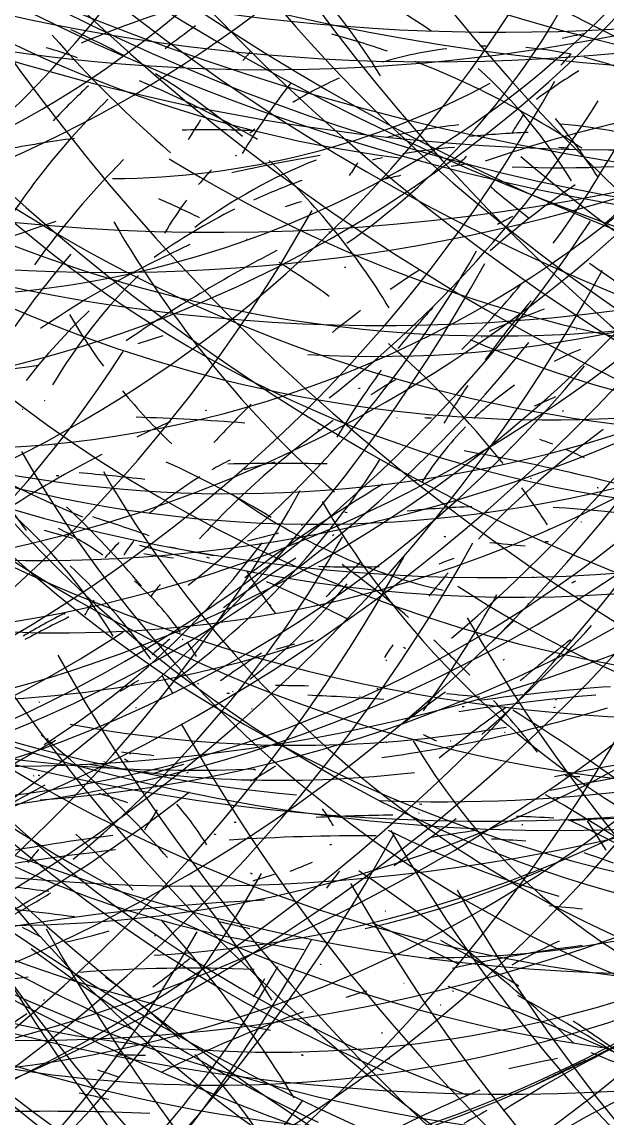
# Model space of a CAD drawing. Extents: x -1.31 to 1.29, y 0 to 2.6.
# Drawn here: x -0.2148 to 0.0245, y 1.565 to 2.0132 of the extents above; entities that cross this region are included whole.
import ezdxf

# ---------------------------------------------------------------- set-up
doc = ezdxf.new("R2010")
doc.units = 0

msp = doc.modelspace()

# ---------------------------------------------------------------- linework, layer by layer
at = {"layer": 'drawinglayer'}
for centre, radius, start, end in [((0.355761567564, 2.95352821011), 0.967067596164, 208.578924362, 333.68070659), ((0.100546888598, 2.91805831646), 0.925441770563, 216.485741935, 333.128432572), ((0.179291518188, 2.92835484551), 0.984033051492, 208.177853905, 333.450033782), ((0.395701840367, 2.89090625945), 0.902503595541, 208.86540326, 295.685583364), ((-0.0192372873593, 2.82883394557), 0.819874866026, 235.221461836, 332.581830835), ((0.43285728681, 2.84535969147), 0.922180592325, 208.86540326, 333.65899149), ((0.0294605314988, 2.82344750511), 0.86259996519, 223.819601712, 332.803966572), ((-0.0469756236087, 2.79002958878), 0.793162518436, 230.0075459, 332.447357641), ((0.352610316682, 2.84239165285), 0.968899718769, 208.521628582, 333.681623323), ((0.176506691828, 2.79629544809), 0.870441449942, 208.578924362, 333.074689131), ((-0.114727517565, 2.72689464379), 0.733252109231, 236.138194308, 332.135152938), ((0.177972389912, 2.76240117989), 0.834348634611, 210.698868204, 332.959811093), ((-0.136236636956, 2.74928318203), 0.822110055605, 208.177853905, 332.389317016), ((0.358216611856, 2.76060569973), 0.895614814543, 208.80810748, 333.45318505), ((0.574077297253, 2.71040554034), 0.747762520268, 209.667544173, 306.251211585), ((0.378846312395, 2.72942297299), 0.803019338054, 209.151882157, 259.829769953), ((0.591482462006, 2.6655185365), 0.712732336048, 209.839431511, 287.805293737), ((0.346234530015, 2.68131143336), 0.841750409937, 208.979994819, 333.259811794), ((-0.178851808763, 2.6334563909), 0.722699083023, 224.679038405, 331.989564362), ((0.511198849427, 2.66255049788), 0.759451462492, 209.552952614, 302.002672239), ((-0.0669091175581, 2.62755695611), 0.738491979883, 208.578924362, 332.234675707), ((0.420288925735, 2.66779036853), 0.891474217455, 208.922699039, 333.539816269), ((-0.448870038383, 2.46596374229), 0.457114590108, 230.695095254, 330.640306051), ((0.574590291582, 2.62678746462), 0.787226441193, 209.552952614, 322.500122768), ((0.483423870725, 2.61132434983), 0.859045647335, 209.151882157, 333.536550409), ((0.571329113344, 2.59989190477), 0.750180922107, 209.667544173, 319.381685376), ((0.243855518811, 2.87749512197), 0.899792054084, 228.460559853, 295.166540898), ((0.343229848941, 2.56632741863), 0.839698432619, 208.979994819, 333.248295342), ((-0.424466165276, 2.4201973196), 0.506068906131, 208.693515921, 330.84422173), ((0.144407903777, 2.44159651164), 0.56916720867, 238.315433929, 332.048464424), ((-0.0202632760184, 2.43335195991), 0.548574150582, 236.825743662, 331.699705014), ((0.104724128139, 2.4478257285), 0.603977538177, 228.80433453, 332.09263947), ((-0.0223152533368, 2.48978133617), 0.703828220184, 208.750811701, 332.198292887), ((-0.576055989667, 2.36798182534), 0.424905874701, 210.641572424, 330.300427487), ((-0.508157525902, 2.3559264586), 0.442127827194, 208.750811701, 330.482398882), ((0.000952703754935, 2.40117988696), 0.550662770353, 228.689742971, 331.743249806), ((0.560519589971, 2.50315583119), 0.814158643496, 209.438361055, 333.515809337), ((0.573710872732, 2.51740974506), 0.790780759048, 209.552952614, 261.624331063), ((-0.0697305863708, 2.35343477185), 0.477011441606, 266.619549009, 331.383604198), ((0.596355908137, 2.47702976283), 0.700713611755, 209.896727291, 318.30441013), ((-0.342277145187, 2.37171935546), 0.514093603144, 208.80810748, 331.019203041), ((-0.0251733646016, 2.49802588789), 0.811630314301, 208.407037023, 332.544875057), ((-0.404459386422, 2.31719538672), 0.393136868719, 213.047995164, 330.513911561), ((0.480272619844, 2.50018779257), 0.86087776994, 209.151882157, 333.537409846), ((-0.20827569781, 2.39689272006), 0.603977538177, 219.866192926, 331.550506804), ((-0.255654388392, 2.29667561353), 0.395665197915, 219.293235131, 330.792025275), ((-0.129347855959, 2.34328481262), 0.522997719007, 215.167939006, 331.427034399), ((-0.540952520543, 2.30766834917), 0.46147504191, 208.636220141, 330.485034488), ((0.06295173273, 2.39524380972), 0.667112483167, 209.037290598, 332.224878129), ((-0.222786108846, 2.41543380083), 0.706539761641, 233.846363127, 331.859846718), ((-0.0126782884311, 2.34918424741), 0.571145901084, 254.358252193, 331.785648683), ((-0.14462775849, 2.42514405064), 0.765277612378, 218.491094218, 332.188380717), ((-0.339528961278, 2.33328142319), 0.548574150582, 225.767658216, 331.13637291), ((0.00403066973242, 2.42437455915), 0.741643230765, 208.693515921, 287.82901419), ((0.00414059708876, 2.46764929509), 0.514093603144, 232.872334876, 262.782851725), ((-0.451544937387, 2.29843445123), 0.519150261536, 208.578924362, 330.837632715), ((-0.307173676062, 2.31140587928), 0.550662770353, 212.761516266, 331.201346324), ((0.0500535895862, 2.38659619102), 0.762675998278, 208.693515921, 332.512732125), ((-0.277273435138, 1.8643679635), 0.244478440497, 31.2145302196, 42.9638319496), ((-0.504126856169, 2.36475728956), 0.730650495131, 207.834079228, 331.438780034), ((-0.0167822430677, 2.40242573033), 0.827606423422, 208.349741244, 332.611395457), ((0.040563194489, 1.44103771424), 0.609070839021, 106.558480279, 112.304845894), ((0.420691992708, 2.47424493647), 0.698881489149, 219.980784485, 267.394875497), ((-0.165220816577, 1.84164964319), 0.20497787712, 54.934982938, 62.8086835502), ((-0.199041799877, 2.25647884356), 0.493097478083, 236.424673205, 331.20736238), ((-0.25059773, 2.16498264064), 0.295228236674, 304.835833944, 330.478961135), ((0.155583851671, 2.31979700082), 0.474886179383, 221.069404296, 229.312089728), ((-0.309592077902, 1.7472220441), 0.286727187783, 61.523997582, 66.3937377702), ((0.0309628720354, 1.76616619184), 0.30123759882, 125.466087519, 128.415043994), ((-0.180244221943, 1.67115231351), 0.349422423349, 70.8059138631, 74.7066678281), ((0.141842932129, 1.41886903072), 0.602951549518, 102.089409477, 103.008834851), ((-0.0224618231452, 1.84773229024), 0.155583851671, 90.9167324722, 91.9009020769), ((-0.362320566492, 2.26637230563), 0.544873262919, 235.794419631, 331.083374314), ((-0.319229042808, 1.62102543902), 0.398376739371, 71.3788716582, 73.3128906957), ((0.0997041121992, 1.81852825591), 0.286727187783, 140.477581751, 141.418550338), ((-0.0224618231452, 1.84773229024), 0.155583851671, 96.8754935416, 106.761765705), ((-0.0224618231452, 1.84773229024), 0.155583851671, 78.0251820818, 84.9686857136), ((0.142539138719, 1.87569048121), 0.181966417193, 136.867947642, 138.844938514), ((-0.522154942609, 2.28040636479), 0.600643075035, 208.235149685, 330.976059319), ((-0.180244221943, 1.67115231351), 0.349422423349, 56.1954900873, 68.8490911054), ((-0.0224618231452, 1.84773229024), 0.155583851671, 70.118364509, 76.0563845061), ((0.196000476352, 2.38699925799), 0.877586728104, 208.578924362, 333.130094149), ((-0.0945741689034, 2.31987028572), 0.512041625826, 255.160393106, 320.194998966), ((-0.249498456437, 2.26300120004), 0.569460348287, 274.239887684, 331.365212253), ((-0.309592077902, 1.7472220441), 0.286727187783, 49.8356585613, 58.5879326566), ((-0.0224618231452, 1.84773229024), 0.155583851671, 113.720452718, 121.638385672), ((-0.165220816577, 1.84164964319), 0.20497787712, 31.3291217786, 48.0507804379), ((0.17584712769, 1.73208871138), 0.307759955296, 121.971044968, 125.864350482), ((0.085376913423, 1.69691195735), 0.398376739371, 133.258313532, 136.1802264), ((-0.179731227614, 2.28245834211), 0.333336386871, 270.343774677, 297.991910377), ((-0.319229042808, 1.62102543902), 0.398376739371, 59.7478284171, 67.4888892998), ((0.0958932971794, 1.82882478495), 0.25631395253, 141.508905782, 149.383408535), ((0.116486355267, 1.68364738968), 0.356091349633, 121.684451479, 121.684566071), ((-0.292993047095, 2.25952016709), 0.571145901084, 255.446872004, 331.29330605), ((0.0309628720354, 1.76616619184), 0.30123759882, 134.346933343, 149.1286715), ((-0.38240063025, 2.23570257322), 0.477011441606, 307.929806038, 327.71449707), ((-0.214504914669, 2.31488691223), 0.718118776509, 208.349741244, 331.91221506), ((0.164121543014, 2.41001071792), 0.964905691489, 208.235149685, 333.362543127), ((0.0997041121992, 1.81852825591), 0.286727187783, 147.353075293, 149.297694049), ((0.172989016425, 1.37621721646), 0.612991581397, 103.120733508, 108.875750786), ((0.142539138719, 1.87569048121), 0.181966417193, 146.722821718, 149.694238139), ((0.00414059708876, 2.46764929509), 0.514093603144, 267.937351938, 286.539629968), ((-0.273169480502, 1.75469710433), 0.352756886491, 33.5636571796, 38.3837219269), ((-0.243745591455, 2.27410386303), 0.435495543362, 237.398701457, 315.501844371), ((-0.138288614274, 1.53792035763), 0.43113509156, 87.5935772605, 91.4641363497), ((-0.0224618231452, 1.84773229024), 0.155583851671, 128.617355392, 129.581987136), ((-0.0135577072818, 1.75275505437), 0.219451645704, 95.9014652898, 103.765311028), ((0.0312560116523, 1.23096653628), 0.73808891291, 93.0366763142, 94.8861267811), ((-0.0135577072818, 1.75275505437), 0.219451645704, 72.1810125714, 85.0199654363), ((-0.415268909795, 2.3091706897), 0.738345410075, 207.948670787, 331.623845402), ((0.0951238056851, 2.36922766872), 0.88810311186, 224.965517303, 332.997225237), ((-0.138288614274, 1.53792035763), 0.43113509156, 97.3338597777, 101.212039206), ((-0.0224618231452, 1.84773229024), 0.155583851671, 131.569119361, 131.596735926), ((0.0312560116523, 1.23096653628), 0.73808891291, 96.7978004646, 96.8181977621), ((-0.317616774915, 2.15992598225), 0.398413381824, 323.456962286, 330.689064759), ((0.0312560116523, 1.23096653628), 0.73808891291, 99.6829867377, 102.534483093), ((0.141842932129, 1.41886903072), 0.602951549518, 116.490187996, 116.527945915), ((-0.0169288128762, 1.71479347398), 0.2479961159, 94.8701412586, 99.7886974509), ((-0.0169288128762, 1.71479347398), 0.2479961159, 84.0412389306, 85.0167568726), ((0.295045024413, 2.38934437493), 0.907670181289, 208.636220141, 327.316577881), ((0.102342368751, 2.30609272373), 0.493097478083, 224.965517303, 296.109113766), ((0.0879785275231, 1.69852422524), 0.367413867336, 135.320961595, 144.116436708), ((-0.0135577072818, 1.75275505437), 0.219451645704, 111.657804656, 126.492312225), ((-0.309592077902, 1.7472220441), 0.286727187783, 31.3291217786, 46.8920305931), ((0.242206608466, 1.74297151965), 0.383976255691, 146.379047041, 147.3095305), ((-0.0169288128762, 1.71479347398), 0.2479961159, 101.7456348, 102.744300237), ((0.0240008061339, 1.54818024422), 0.41083517309, 97.9068175728, 98.8580421043), ((0.17584712769, 1.73208871138), 0.307759955296, 132.742651517, 133.693245795), ((-0.138288614274, 1.53792035763), 0.43113509156, 75.8956698446, 75.9052382398), ((0.429412896311, 2.47453807609), 0.678544928227, 229.549179664, 271.60966763), ((0.271007575827, 1.66360396838), 0.364042761742, 126.039045314, 132.825157439), ((-0.0224618231452, 1.84773229024), 0.155583851671, 137.555496996, 140.517631501), ((0.0240008061339, 1.54818024422), 0.41083517309, 101.80293058, 102.758337703), ((-0.0169288128762, 1.71479347398), 0.2479961159, 109.652452373, 114.574389016), ((0.172989016425, 1.37621721646), 0.612991581397, 111.760994355, 111.772396215), ((0.344329122505, 2.37846156665), 0.567664868133, 229.606475443, 231.707339791), ((0.191127030221, 1.67921365298), 0.322123796524, 123.919101472, 131.742038023), ((0.133378525691, 2.29165559759), 0.753918452223, 261.004562616, 332.624688078), ((0.0296803862114, 2.33621281936), 0.569460348287, 223.590418594, 247.309610806), ((0.131399833277, 2.31910079423), 0.578107966985, 220.725629619, 306.616815954), ((-0.304132352537, 1.60611196101), 0.36488553814, 63.643941424, 66.5205333302), ((-0.636039683776, 2.23753469582), 0.618341379405, 232.815039096, 330.825199531), ((-0.455172540146, 2.24116229858), 0.565063254033, 212.417741589, 326.802921218), ((0.103111860246, 2.24691516356), 0.628161556571, 209.209177937, 313.829094088), ((0.158258750676, 2.21434002363), 0.563927338017, 209.495656834, 297.437229935), ((0.0712695693596, 2.26992662349), 0.715480519956, 240.951039787, 332.395447664), ((-0.0169288128762, 1.71479347398), 0.2479961159, 116.585241694, 125.434231065), ((-0.0224618231452, 1.84773229024), 0.155583851671, 143.514258065, 149.477889276), ((0.0240008061339, 1.54818024422), 0.41083517309, 107.64710009, 108.610986989), ((0.095746727371, 2.27674211958), 0.576935408518, 216.485741935, 287.965951103), ((0.0312560116523, 1.23096653628), 0.73808891291, 108.334649444, 116.901113327), ((-0.432967214166, 2.22778780356), 0.610536537105, 310.164341439, 331.170750377), ((0.181819847384, 1.54770389234), 0.432820644358, 116.929016371, 117.851249238), ((0.133378525691, 2.29165559759), 0.753918452223, 208.86540326, 246.353000471), ((0.206846642177, 2.15325705596), 0.443520240374, 210.01131885, 228.501067969), ((-0.0452167859073, 1.25068017552), 0.677995291445, 93.6817122, 93.7242256684), ((-0.616765753964, 2.24149208065), 0.675686816962, 207.834079228, 331.051002198), ((0.106079898867, 2.3412328353), 0.926614329031, 208.235149685, 333.141381418), ((0.257559795902, 2.36658941216), 0.995978490881, 208.292445464, 333.616535317), ((-0.0452167859073, 1.25068017552), 0.677995291445, 96.5605959374, 96.589014644), ((-0.27972847943, 2.18920330148), 0.496028874252, 263.754760033, 326.944785568), ((0.0815294559512, 1.67987321712), 0.36488553814, 139.217074602, 145.093157861), ((0.0240008061339, 1.54818024422), 0.41083517309, 114.465297852, 124.241332936), ((0.172989016425, 1.37621721646), 0.612991581397, 117.559269946, 124.273934234), ((-0.425199014318, 2.14226432033), 0.45454961846, 307.757918699, 330.67519918), ((-0.0135577072818, 1.75275505437), 0.219451645704, 131.424848588, 131.442037322), ((-0.304132352537, 1.60611196101), 0.36488553814, 53.9036589068, 57.7749055453), ((0.344329122505, 2.37846156665), 0.567664868133, 234.820391379, 249.441758649), ((-0.507754458928, 2.25153211253), 0.730357355514, 207.834079228, 331.431159695), ((-0.469609666279, 2.2137537444), 0.637029029983, 208.177853905, 331.191606041), ((-0.579390452809, 2.2432142759), 0.687265831829, 252.238308351, 331.157916123), ((0.383060194388, 2.30631257844), 0.885757994925, 208.86540326, 333.461378346), ((-0.0135577072818, 1.75275505437), 0.219451645704, 134.404229123, 149.297694049), ((-0.0452167859073, 1.25068017552), 0.677995291445, 103.282708677, 103.349916627), ((-0.103111860246, 0.996821267279), 0.916171230179, 88.7041986505, 88.7394928507), ((0.181819847384, 1.54770389234), 0.432820644358, 122.715890102, 124.653461478), ((-0.0268955598509, 2.21155519727), 0.653664703242, 230.408616356, 332.027723352), ((-0.317616774915, 2.15992598225), 0.398413381824, 315.206370036, 320.374506644), ((0.170973681559, 2.16527578026), 0.527944450043, 209.667544173, 280.963089044), ((0.191127030221, 1.67921365298), 0.322123796524, 137.612792775, 141.521625445), ((0.271007575827, 1.66360396838), 0.364042761742, 139.675440838, 144.500948684), ((0.121176589137, 1.55917297986), 0.358143326951, 109.99622705, 113.877328563), ((-0.547401592115, 2.23431016004), 0.731786411147, 207.776783449, 331.364180929), ((-0.0169288128762, 1.71479347398), 0.2479961159, 133.372905091, 142.258678353), ((0.0120553667451, 2.01471194452), 0.240227916052, 210.297797747, 216.330871443), ((0.181819847384, 1.54770389234), 0.432820644358, 126.612003109, 128.542355216), ((-0.0572355102003, 2.23130547896), 0.739884393064, 233.216109553, 332.25581785), ((0.104137848905, 2.18117860447), 0.592911517639, 209.323769496, 262.076967722), ((0.0283246154833, 1.43008162106), 0.457554299534, 92.0430529059, 92.0626480625), ((0.00784148475216, 2.30554308694), 0.928812876158, 208.063262346, 332.984849348), ((-0.25059773, 2.16498264064), 0.295228236674, 250.805913863, 278.261879518), ((-0.25059773, 2.16498264064), 0.295228236674, 286.386592941, 288.482701738), ((0.155583851671, 2.31979700082), 0.474886179383, 246.795209297, 294.208670056), ((0.0283246154833, 1.43008162106), 0.457554299534, 96.9035111778, 96.9327893211), ((-0.417027747497, 2.20745124264), 0.522997719007, 225.595770877, 321.539043362), ((-0.585070032887, 2.14222767788), 0.488993523447, 258.598139877, 327.344652813), ((0.0475619028425, 2.22613889321), 0.752452754138, 254.415547972, 332.475317981), ((-0.304132352537, 1.60611196101), 0.36488553814, 38.3765026587, 49.0344343806), ((0.0654067770215, 1.75154585345), 0.137848904849, 112.058875113, 116.984765165), ((0.0802469701272, 2.32353453093), 0.995062429578, 208.005966567, 333.323295518), ((-0.380128798219, 2.19777763528), 0.512041625826, 234.820391379, 320.552467335), ((0.191127030221, 1.67921365298), 0.322123796524, 143.514258065, 149.354817941), ((0.121176589137, 1.55917297986), 0.358143326951, 120.767833599, 122.672058831), ((0.271007575827, 1.66360396838), 0.364042761742, 146.4936386, 149.371089943), ((0.0654067770215, 1.75154585345), 0.137848904849, 124.893129723, 133.826744961), ((0.303802570468, 2.30836455576), 0.935811584511, 208.578924362, 302.735256075), ((0.0120553667451, 2.01471194452), 0.240227916052, 219.35053091, 226.436987512), ((-0.000512994329581, 1.1055394227), 0.761540082262, 95.7254526552, 95.7868737308), ((0.232093291683, 1.32030083453), 0.586022736642, 112.975607585, 113.909070425), ((0.172989016425, 1.37621721646), 0.612991581397, 128.129711012, 128.158989156), ((0.181819847384, 1.54770389234), 0.432820644358, 134.404229123, 137.300702664), ((-0.325824684188, 1.45924901294), 0.41083517309, 74.2737409181, 74.3009564134), ((-0.19354543206, 0.942956862673), 0.90891602466, 85.5882249775, 88.3967494977), ((-0.000512994329581, 1.1055394227), 0.761540082262, 100.500024554, 100.54242343), ((-0.0563560913496, 1.6874582047), 0.163901688301, 91.7761691649, 91.7795496159), ((-0.0563560913496, 1.6874582047), 0.163901688301, 86.8487321268, 87.8202393642), ((0.251220651686, 1.30348194901), 0.602511840092, 113.946312681, 114.006931616), ((0.177019686157, 2.15157150316), 0.617352033198, 209.381065275, 246.707317571), ((0.119564321244, 2.05637441258), 0.416771250332, 209.896727291, 217.064773083), ((0.0283246154833, 1.43008162106), 0.457554299534, 113.4912696, 115.387588015), ((0.121176589137, 1.55917297986), 0.358143326951, 125.637974857, 137.349060302), ((-0.19354543206, 0.942956862673), 0.90891602466, 83.66927473, 83.6974642536), ((0.0654067770215, 1.75154585345), 0.137848904849, 135.83662361, 147.70716321), ((0.236123961415, 1.5521009866), 0.363529767412, 125.924453755, 136.633321425), ((-0.0689977373286, 2.18275422991), 0.724751060341, 236.310081646, 332.186203478), ((-0.0563560913496, 1.6874582047), 0.163901688301, 69.0297446982, 71.000318443), ((0.338796112236, 2.26648223299), 0.959152826507, 208.578924362, 333.627707994), ((0.22077077398, 2.08752049687), 0.50240466092, 209.839431511, 312.807395748), ((-0.000512994329581, 1.1055394227), 0.761540082262, 105.277862311, 105.29797313), ((-0.19354543206, 0.942956862673), 0.90891602466, 74.3009564134, 79.888841902), ((0.184311534128, 1.34400850105), 0.533697315024, 111.899306367, 111.944283554), ((-0.0563560913496, 1.6874582047), 0.163901688301, 64.1023076601, 67.0432427267), ((0.167162866539, 2.11939943021), 0.580416441468, 209.495656834, 249.845407415), ((0.0283246154833, 1.43008162106), 0.457554299534, 117.387382607, 123.185944677), ((-0.325824684188, 1.45924901294), 0.41083517309, 58.7738001654, 65.5457602334), ((-0.35949909768, 2.02101444629), 0.345868105494, 306.669298888, 327.349121884), ((-0.0563560913496, 1.6874582047), 0.163901688301, 116.585241694, 119.533968987), ((0.0832516512005, 1.03082546284), 0.82566437346, 103.636395524, 104.544877404), ((-0.100693458406, 2.20477634363), 0.811666956753, 214.365798093, 332.416131441), ((-0.242609675439, 2.10642800216), 0.578840816027, 227.944897837, 331.407954905), ((-0.135833569983, 2.09624140047), 0.517757848355, 236.539264764, 329.350749941), ((-0.259685058124, 0.994915859769), 0.836657109094, 83.4682811355, 85.3161273206), ((0.217729450455, 2.05937909365), 0.46077883532, 209.95402307, 258.43410206), ((-0.108351730898, 0.998763317241), 0.833908925185, 88.7394928507, 91.5311724117), ((0.286763830236, 2.22698166961), 0.82566437346, 208.922699039, 322.988053626), ((-0.108351730898, 0.998763317241), 0.833908925185, 96.2855761957, 96.359831526), ((-0.0563560913496, 1.6874582047), 0.163901688301, 121.512678732, 130.464284844), ((0.232093291683, 1.32030083453), 0.586022736642, 120.710537819, 127.384693991), ((-0.0429815963284, 2.33155922794), 0.637212242243, 267.708168819, 307.262424798), ((-0.108351730898, 0.998763317241), 0.833908925185, 82.9798346152, 83.0099148994), ((-0.638348158259, 2.1217811896), 0.615519910592, 218.834868895, 330.811563136), ((-0.304132352537, 1.60611196101), 0.36488553814, 33.5063614001, 36.4063299844), ((-0.108351730898, 0.998763317241), 0.833908925185, 81.0799065665, 81.1191541755), ((-0.226780136127, 2.07638119143), 0.54403048652, 232.127489742, 331.322985263), ((0.0120553667451, 2.01471194452), 0.240227916052, 234.533912481, 256.845863052), ((0.22128376831, 2.00016489103), 0.362906845726, 210.297797747, 260.570260608), ((-0.619587222777, 2.12625156875), 0.673414984931, 207.834079228, 331.038167944), ((0.254225332759, 2.25515971529), 0.997517473869, 208.292445464, 333.616076951), ((0.436521532021, 2.20386028233), 0.80364225974, 209.266473716, 328.279949118), ((-0.365618387182, 1.64902027244), 0.219451645704, 30.9853471015, 47.5629068754), ((-0.261627108086, 1.68284125574), 0.137848904849, 68.3101097075, 68.3421953441), ((-0.458103936315, 1.53685772652), 0.381741066112, 40.0380802646, 46.7414572845), ((-0.416441468263, 1.08355395143), 0.762932495443, 70.5767307451, 72.4029191255), ((-0.259685058124, 0.994915859769), 0.836657109094, 77.7275305072, 77.7959989637), ((-0.0179181590832, 1.42520817493), 0.389948975385, 91.8907607239, 95.7946659568), ((-0.0179181590832, 1.42520817493), 0.389948975385, 75.3322804447, 87.0088165347), ((-0.0565393036102, 2.20411677949), 0.859118932239, 235.049574497, 332.647148024), ((-0.261627108086, 1.68284125574), 0.137848904849, 54.5339124814, 63.38198512), ((0.0741276806244, 1.22411439774), 0.608777699404, 106.629527046, 106.673071838), ((0.0969559282907, 1.42007823164), 0.397387393164, 102.042713417, 102.089409477), ((-0.108461658254, 2.12885318285), 0.337770123577, 253.269632382, 255.316008443), ((-0.495002885593, 2.03438894131), 0.47206471057, 309.648679423, 330.604324301), ((-0.0179181590832, 1.42520817493), 0.389948975385, 103.636395524, 105.562450448), ((0.184311534128, 1.34400850105), 0.533697315024, 120.594399274, 120.653242039), ((-0.259685058124, 0.994915859769), 0.836657109094, 74.8833107164, 74.9312099881), ((0.0969559282907, 1.42007823164), 0.397387393164, 103.992717977, 104.037465981), ((-0.164854392056, 2.1400657732), 0.725703764096, 232.929630655, 332.023655351), ((-0.125537040939, 2.16333373029), 0.78231635261, 237.05492678, 332.277074584), ((-0.386834366956, 2.00283979004), 0.337770123577, 302.429411204, 323.137022653), ((-0.0563560913496, 1.6874582047), 0.163901688301, 136.466877185, 139.421563239), ((0.181819847384, 1.54770389234), 0.432820644358, 144.14451164, 145.099059327), ((-0.0793309088244, 2.13621831573), 0.345868105494, 257.452224287, 260.514511814), ((-0.10717917243, 0.858532653005), 0.945375264513, 84.0412389306, 84.917405991), ((-0.0517024999313, 0.804741533303), 0.9971876918, 87.0018837454, 87.0779152448), ((-0.655643395656, 2.1252255801), 0.682502313055, 216.657629273, 331.002128898), ((-0.365288605113, 1.61047241281), 0.2479961159, 48.6049452174, 48.6324471916), ((-0.108461658254, 2.12885318285), 0.337770123577, 260.374309042, 262.454776092), ((-0.416441468263, 1.08355395143), 0.762932495443, 68.607016437, 68.6859700211), ((0.184311534128, 1.34400850105), 0.533697315024, 122.544002763, 126.395711541), ((0.0969559282907, 1.42007823164), 0.397387393164, 109.881635491, 110.818249599), ((0.0889678737301, 2.19176827313), 0.881763967645, 208.349741244, 332.966285516), ((-0.365288605113, 1.61047241281), 0.2479961159, 34.9960516674, 46.6573470802), ((0.0251733646016, 1.87613019063), 0.171926385314, 210.526980865, 217.565824674), ((-0.0793309088244, 2.13621831573), 0.345868105494, 267.65087304, 271.753365445), ((0.344035982888, 1.36276943653), 0.601046142008, 134.404229123, 136.293557452), ((-0.325824684188, 1.45924901294), 0.41083517309, 49.0908134277, 53.9231394718), ((-0.261627108086, 1.68284125574), 0.137848904849, 49.6053295277, 49.6064754433), ((-0.261627108086, 1.68284125574), 0.137848904849, 35.8554883601, 47.639396741), ((-0.416441468263, 1.08355395143), 0.762932495443, 63.9304203215, 66.7097239942), ((0.236123961415, 1.5521009866), 0.363529767412, 139.560849279, 141.506155585), ((-0.0536079074412, 0.871650650862), 0.915694878301, 86.9809134901, 87.0206194653), ((0.0580416441468, 1.68492987551), 0.109890713887, 115.038255647, 116.01417466), ((-0.0563560913496, 1.6874582047), 0.163901688301, 145.400836197, 145.405018789), ((0.121176589137, 1.55917297986), 0.358143326951, 141.279722664, 142.249682916), ((-0.268735743796, 1.93442833194), 0.240227916052, 307.757918699, 321.064519716), ((0.206846642177, 2.15325705596), 0.443520240374, 236.711152103, 294.332772714), ((-0.024660370272, 2.18110531957), 0.771799968854, 240.492673551, 328.311862867), ((0.181819847384, 1.54770389234), 0.432820644358, 148.040624647, 149.004167771), ((0.190101041562, 1.1107426509), 0.729917646089, 114.53279228, 114.579889411), ((-0.4673744767, 2.02892921594), 0.511931698469, 324.488286317, 330.785149781), ((0.0254665042185, 1.29868178779), 0.4777809331, 93.9724309852, 94.0107045659), ((-0.283392724641, 2.09528869672), 0.513690536171, 218.892164674, 312.495706707), ((0.00223518957889, 2.22914357429), 0.638677940328, 225.366587759, 259.593711342), ((-0.0179181590832, 1.42520817493), 0.389948975385, 117.330086828, 120.239394624), ((-0.0563560913496, 1.6874582047), 0.163901688301, 149.390627804, 149.415723355), ((0.0741276806244, 1.22411439774), 0.608777699404, 116.298762797, 118.201670226), ((0.579133955644, 2.12046206132), 0.705330560721, 209.839431511, 324.271479087), ((-0.354222584575, 2.09587497595), 0.497128147816, 311.19566547, 318.493829977), ((0.0580416441468, 1.68492987551), 0.109890713887, 130.909186572, 136.854597725), ((-0.22318917582, 2.16941637734), 0.525635975559, 254.70202687, 309.584966516), ((-0.425199014318, 2.14226432033), 0.45454961846, 282.834254611, 303.632909053), ((-0.357483762813, 2.05241702775), 0.608484559787, 218.491094218, 331.29995236), ((-0.186913148228, 2.09363978637), 0.715846944478, 243.185575188, 331.952952359), ((-0.0429815963284, 2.33155922794), 0.637212242243, 243.815828763, 264.632416784), ((-0.246933484789, 2.20767109735), 0.47206471057, 263.926647372, 288.703748856), ((0.232093291683, 1.32030083453), 0.586022736642, 131.252961249, 132.203899302), ((-0.345428396068, 1.09623223986), 0.692835484551, 73.5165771919, 73.5561112797), ((-0.261627108086, 1.68284125574), 0.137848904849, 30.928051322, 33.887091855), ((0.0254665042185, 1.29868178779), 0.4777809331, 105.641747807, 106.597670592), ((0.236123961415, 1.5521009866), 0.363529767412, 145.405018789, 146.382484788), ((-0.416441468263, 1.08355395143), 0.762932495443, 61.967581507, 62.0396595976), ((-0.325824684188, 1.45924901294), 0.41083517309, 44.2779679486, 47.1456217132), ((0.33557157645, 1.34041754074), 0.531828549967, 127.815214479, 130.669461031), ((0.496908293103, 2.14669805703), 0.799904729625, 209.381065275, 310.21808488), ((-0.190540750987, 2.1366213827), 0.505922336323, 273.380450991, 310.664705481), ((0.0969559282907, 1.42007823164), 0.397387393164, 122.544002763, 125.455946166), ((0.320877953153, 1.18417412493), 0.661506187994, 120.774537205, 120.825129378), ((-0.145433892436, 2.28531645338), 0.578107966985, 247.711941769, 272.571434585), ((0.0397204180904, 1.2460265841), 0.516951714409, 101.761333844, 101.80293058), ((-0.566785449282, 2.06963898024), 0.690197227998, 207.834079228, 331.190689309), ((0.0956368000147, 1.29531068219), 0.519883110578, 120.366763142, 121.323029702), ((-0.365288605113, 1.61047241281), 0.2479961159, 31.0999386606, 33.0316085711), ((-0.217289741029, 2.11339006806), 0.802066634299, 208.063262346, 332.183224097), ((0.297097001731, 2.14567206837), 0.835118126105, 208.86540326, 259.502553757), ((-0.345831463042, 0.954719089801), 0.813572364263, 75.5277163486, 75.5614635627), ((-0.268735743796, 1.93442833194), 0.240227916052, 305.695270637, 305.720251597), ((-0.116999349596, 0.896933942819), 0.844938303271, 88.6821970712, 89.601106783), ((-0.116999349596, 0.896933942819), 0.844938303271, 86.7524752172, 86.7914363473), ((0.335498291546, 1.21429422057), 0.646336212819, 125.695270637, 127.541168765), ((0.0850837738061, 0.921008033858), 0.822513122578, 94.1252961249, 97.8969054029), ((-0.428386907652, 2.0681366397), 0.60108278446, 213.334474062, 323.834541473), ((-0.460155913634, 1.09802772002), 0.685177212059, 68.3710151211, 68.3994911236), ((-0.137848904849, 0.764581405788), 0.974102946969, 89.533555059, 89.5989295434), ((-0.137848904849, 0.764581405788), 0.974102946969, 85.8174080955, 87.6489249835), ((0.236123961415, 1.5521009866), 0.363529767412, 149.310299121, 149.358427576), ((-0.116999349596, 0.896933942819), 0.844938303271, 83.9266473716, 84.8537503799), ((0.0959665820837, 0.884402224197), 0.856957027564, 95.0993243767, 98.866178105), ((-0.325824684188, 1.45924901294), 0.41083517309, 38.4337984382, 42.3035553865), ((0.183212260564, 1.21440414793), 0.551725401464, 108.977851865, 109.022198798), ((0.267196760807, 2.17428982347), 0.925148630946, 208.521628582, 249.750411013), ((0.19145681229, 1.99847933824), 0.53673863855, 209.667544173, 240.654877903), ((-0.35949909768, 2.02101444629), 0.345868105494, 303.575326795, 303.612511756), ((0.0397204180904, 1.2460265841), 0.516951714409, 109.514484136, 109.537860814), ((-0.51072249755, 1.42447532589), 0.496761723295, 38.2647758887, 38.3192068792), ((-0.145433892436, 2.28531645338), 0.578107966985, 277.734930234, 287.111613735), ((0.390828394236, 1.16607275359), 0.698221925011, 125.752566416, 128.535880793), ((-0.137848904849, 0.764581405788), 0.974102946969, 83.8806961564, 83.9266473716), ((-0.416441468263, 1.08355395143), 0.762932495443, 48.7470387506, 58.1740852412), ((0.302153660123, 1.11737493473), 0.684407720565, 115.902505185, 115.954988119), ((-0.180244221943, 1.98081767632), 0.525709260464, 252.811266146, 331.346018167), ((-0.10267215082, 2.21455987835), 0.497128147816, 259.285689231, 279.945172225), ((0.517757848355, 2.10375310316), 0.766816595367, 209.495656834, 291.747472551), ((0.246127350842, 2.27128239422), 0.915291811328, 216.829516612, 245.437757689), ((-0.480345904748, 1.3882725832), 0.43113509156, 41.0694042958, 50.6478835317), ((0.0251733646016, 1.87613019063), 0.171926385314, 243.815828763, 245.829775412), ((0.302153660123, 1.11737493473), 0.684407720565, 117.813090249, 117.845748843), ((0.0254665042185, 1.29868178779), 0.4777809331, 118.304115079, 121.189931606), ((0.0956368000147, 1.29531068219), 0.519883110578, 125.204589581, 125.236904401), ((-0.345831463042, 0.954719089801), 0.813572364263, 69.8410529361, 69.8891813909), ((0.166466659949, 1.84971098266), 0.256936874216, 210.526980865, 268.574481006), ((0.183212260564, 1.21440414793), 0.551725401464, 113.802385683, 113.835044277), ((-0.256167382721, 0.88099447615), 0.837609812849, 83.4682811355, 84.3793413255), ((0.0969559282907, 1.42007823164), 0.397387393164, 132.297291423, 132.34158106), ((0.120626952356, 1.15071956615), 0.566125885144, 95.2712117152, 102.000944794), ((-0.109231149749, 2.16655826608), 0.463453734324, 260.317013262, 276.807827226), ((-0.268735743796, 1.93442833194), 0.240227916052, 291.371325758, 291.416761312), ((-0.233522347315, 1.62021930508), 0.109890713887, 55.5652365126, 56.5183518048), ((0.0850837738061, 0.921008033858), 0.822513122578, 106.5011845, 107.408062098), ((0.344035982888, 1.36276943653), 0.601046142008, 144.943042919, 145.003948333), ((-0.432967214166, 2.22778780356), 0.610536537105, 300.710537819, 301.835597746), ((-0.256167382721, 0.88099447615), 0.837609812849, 80.5846991442, 80.6607879394), ((0.126746241859, 1.10825096415), 0.603867610821, 94.354479243, 101.994584962), ((-0.268296034371, 1.99983510897), 0.618414664309, 235.90901119, 331.491377559), ((0.232093291683, 1.32030083453), 0.586022736642, 138.960160326, 138.987891484), ((-0.41464598811, 0.967397378233), 0.766120388776, 74.3105821044, 74.3582521929), ((0.0959665820837, 0.884402224197), 0.856957027564, 106.458671031, 106.5011845), ((0.0251733646016, 1.87613019063), 0.171926385314, 264.041238931, 266.047679833), ((0.260747689235, 2.0940794958), 0.870368165038, 208.693515921, 333.212943847), ((0.433187068879, 2.092393943), 0.805144600277, 209.209177937, 312.093203856), ((0.0397204180904, 1.2460265841), 0.516951714409, 118.304115079, 120.189948366), ((-0.659270998415, 2.01196376061), 0.682209173438, 207.719487669, 330.994336672), ((-0.52581918782, 2.18649176003), 0.618304736953, 293.090199144, 307.87262485), ((-0.41464598811, 0.967397378233), 0.766120388776, 71.4934632173, 72.4120291544), ((-0.345428396068, 1.09623223986), 0.692835484551, 56.3673774258, 60.1618477199), ((0.0940611745738, 2.15824042945), 0.846037576835, 213.620952959, 283.013017443), ((0.344035982888, 1.36276943653), 0.601046142008, 146.894709056, 147.83097939), ((-0.233522347315, 1.62021930508), 0.109890713887, 30.928051322, 41.7362698736), ((-0.51072249755, 1.42447532589), 0.496761723295, 31.5583048967, 32.5181810908), ((0.120626952356, 1.15071956615), 0.566125885144, 107.791256271, 107.818987429), ((-0.256167382721, 0.88099447615), 0.837609812849, 75.8437598684, 75.9052382398), ((0.493427260152, 2.0629334115), 0.839222080742, 209.209177937, 333.488880321), ((-0.0481848245285, 0.690856792137), 0.998140395555, 94.5437272027, 94.583662361), ((-0.0481848245285, 0.690856792137), 0.998140395555, 90.8594366927, 92.6608732964), ((0.341031301815, 1.16094281029), 0.648204977877, 125.695270637, 128.509123664), ((-0.0481848245285, 0.690856792137), 0.998140395555, 87.0779152448, 87.9550563334), ((0.0479283273637, 1.13008986561), 0.557808048515, 92.119943842, 94.0309299761), ((-0.345831463042, 0.954719089801), 0.813572364263, 46.1687286725, 64.1558219182), ((-0.325824684188, 1.45924901294), 0.41083517309, 31.6156006762, 33.5817626459), ((-0.0481848245285, 0.690856792137), 0.998140395555, 97.4484513367, 103.023903641), ((-0.524646629352, 1.31513424878), 0.493976896934, 43.991489051, 47.796100698), ((-0.41464598811, 0.967397378233), 0.766120388776, 68.6166421279, 68.6859700211), ((0.119564321244, 2.05637441258), 0.416771250332, 243.701237203, 254.000268163), ((0.497641142145, 2.00551468904), 0.647765268452, 209.896727291, 258.276882441), ((0.0479283273637, 1.13008986561), 0.557808048515, 97.9068175728, 99.8277731725), ((0.0479283273637, 1.13008986561), 0.557808048515, 95.9631155486, 96.0160568489), ((0.493940254482, 2.03589128184), 0.802029991847, 209.381065275, 333.370736423), ((-0.0727719098962, 0.751573335288), 0.928886161062, 89.8281126615, 93.5336599057), ((0.120626952356, 1.15071956615), 0.566125885144, 111.652533444, 111.715100435), ((-0.0727719098962, 0.751573335288), 0.928886161062, 86.0465912136, 86.9183464989), ((0.329379002043, 2.08777699404), 0.927347178073, 208.636220141, 333.509334914), ((-0.0727719098962, 0.751573335288), 0.928886161062, 96.4171273055, 105.838386922), ((0.0969559282907, 1.42007823164), 0.397387393164, 140.133807074, 141.108064509), ((-0.256167382721, 0.88099447615), 0.837609812849, 70.232956068, 71.1037946208), ((-0.0469023387045, 2.04094794024), 0.41032217876, 245.190927471, 262.644425122), ((0.126746241859, 1.10825096415), 0.603867610821, 111.657804656, 112.587485974), ((-0.249645026245, 1.99378910437), 0.698881489149, 233.789067348, 331.78759674), ((-0.571585610509, 1.92098055202), 0.521861802992, 309.591383644, 330.626096697), ((-0.399585940291, 0.91203063309), 0.802836125794, 69.656847005, 69.7172940524), ((0.0479283273637, 1.13008986561), 0.557808048515, 106.615776059, 107.559895914), ((0.33557157645, 1.34041754074), 0.531828549967, 142.253750916, 143.193057925), ((-0.460155913634, 1.09802772002), 0.685177212059, 46.5697991291, 56.0056691698), ((-0.159687806308, 2.02035488215), 0.387384003738, 282.719663052, 294.043085253), ((-0.139864239715, 1.99910225992), 0.725886976356, 208.464332803, 332.06765851), ((-0.361148008025, 1.95853906543), 0.626182864157, 231.554531947, 331.351346674), ((0.187902494435, 2.05769354085), 0.634610628143, 218.605685777, 234.215004173), ((-0.316590786255, 0.820754284877), 0.844425308942, 82.3223655452, 83.2287274814), ((-0.480345904748, 1.3882725832), 0.43113509156, 31.4437133376, 39.1129826086), ((0.569020638861, 2.03094455081), 0.747432738199, 209.667544173, 318.36468529), ((-0.0469023387045, 2.04094794024), 0.41032217876, 269.828112661, 292.405858353), ((0.577888112272, 2.0109011295), 0.708738308768, 209.839431511, 267.984277181), ((0.182296199262, 2.05227045794), 0.66421772945, 216.428446155, 244.56686184), ((-0.0753735239962, 0.781290363951), 0.873775913084, 92.6356058576, 103.029117557), ((-0.458287148576, 2.07355972262), 0.488480529117, 299.39273489, 301.514053831), ((-0.0753735239962, 0.781290363951), 0.873775913084, 90.6915600587, 90.7448451337), ((-0.684481005469, 1.96506142191), 0.672938633053, 207.719487669, 330.916930074), ((-0.111796121396, 2.07564834239), 0.48368036789, 240.779152448, 297.444162725), ((-0.310031787327, 0.774035158433), 0.881031118602, 82.3796613248, 85.1579336733), ((-0.41464598811, 0.967397378233), 0.766120388776, 62.9263117856, 62.9563920698), ((-0.0753735239962, 0.781290363951), 0.873775913084, 84.0985347102, 85.0036361391), ((-0.524646629352, 1.31513424878), 0.493976896934, 31.5010091171, 42.0551208866), ((-0.316590786255, 0.820754284877), 0.844425308942, 76.6500833735, 77.5440121254), ((-0.399585940291, 0.91203063309), 0.802836125794, 63.0709836289, 65.8690803172), ((-0.593021444995, 1.89496441102), 0.516475362531, 301.111608276, 330.568743622), ((-0.33036834825, 1.41205353462), 0.258292644944, 61.409406023, 63.3558009488), ((-0.230554308694, 1.80566675522), 0.171926385314, 281.287268564, 287.394712181), ((0.395481985654, 2.03786997426), 0.901440964429, 208.86540326, 333.532081338), ((0.126746241859, 1.10825096415), 0.603867610821, 118.370291705, 118.418706638), ((-0.41464598811, 0.967397378233), 0.766120388776, 58.2581381498, 61.0298214837), ((0.296254225333, 1.03877687495), 0.665793354891, 115.954988119, 117.824835884), ((0.199041799877, 2.17949305168), 0.682172530986, 233.044222214, 244.594707589), ((0.0805401097441, 1.10337751802), 0.536262286672, 97.1046766596, 102.853563289), ((0.0479283273637, 1.13008986561), 0.557808048515, 116.268052259, 116.298762797), ((-0.47569231333, 1.83402801315), 0.420105713474, 311.711327486, 330.470595952), ((-0.4673744767, 2.02892921594), 0.511931698469, 306.726594668, 308.845965552), ((-0.310031787327, 0.774035158433), 0.881031118602, 75.7025830676, 75.7333509012), ((-0.145360607532, 1.01752425272), 0.608777699404, 96.3025357464, 102.999782118), ((-0.145360607532, 1.01752425272), 0.608777699404, 87.5935772605, 94.3151170425), ((-0.33036834825, 1.41205353462), 0.258292644944, 51.6691235057, 54.5711547381), ((0.33557157645, 1.34041754074), 0.531828549967, 148.040624647, 148.984400727), ((-0.145360607532, 1.01752425272), 0.608777699404, 81.7953016695, 81.8067035296), ((-0.316590786255, 0.820754284877), 0.844425308942, 55.7944196307, 70.9170103796), ((0.120626952356, 1.15071956615), 0.566125885144, 125.182759889, 125.236904401), ((0.0805401097441, 1.10337751802), 0.536262286672, 106.730367618, 107.690415699), ((-0.145360607532, 1.01752425272), 0.608777699404, 79.8706218441, 79.9159428057), ((-0.399585940291, 0.91203063309), 0.802836125794, 57.3987014571, 61.1350165349), ((-0.198418878191, 0.873409488563), 0.73808891291, 87.4081681179, 87.4789857014), ((-0.33036834825, 1.41205353462), 0.258292644944, 45.8249539954, 49.6953984931), ((0.296254225333, 1.03877687495), 0.665793354891, 120.694380409, 120.710537819), ((-0.0801370427709, 1.90181654956), 0.443813379991, 278.938141604, 319.014075655), ((0.126746241859, 1.10825096415), 0.603867610821, 124.205580369, 126.090611515), ((0.0805401097441, 1.10337751802), 0.536262286672, 109.652452373, 116.402811932), ((-0.41464598811, 0.967397378233), 0.766120388776, 54.4193209224, 56.2881946585), ((-0.310031787327, 0.774035158433), 0.881031118602, 70.0339678257, 70.0610687294), ((-0.198418878191, 0.873409488563), 0.73808891291, 79.7696093848, 79.8013512467), ((0.236527028389, 1.17303481949), 0.469902805896, 115.095551427, 122.799943011), ((-0.33036834825, 1.41205353462), 0.258292644944, 31.1572344401, 43.8472182782), ((-0.310031787327, 0.774035158433), 0.881031118602, 65.3628148094, 68.144467609), ((0.257926220423, 1.97880234145), 0.868023048102, 208.693515921, 333.200739845), ((-0.184677958649, 0.835447908174), 0.755420792759, 88.4530139531, 89.3669962279), ((-0.100290391433, 1.59013585189), 0.000622921685919, 117.673861505, 117.680164041), ((-0.100290391433, 1.59013585189), 0.000622921685919, 103.636395524, 115.674582574), ((-0.100290391433, 1.59013585189), 0.000622921685919, 87.65087304, 97.6429132124), ((-0.100290391433, 1.59013585189), 0.000622921685919, 77.6241116252, 80.6451461916), ((-0.100290391433, 1.59013585189), 0.000622921685919, 62.6699131723, 64.6755519341), ((-0.100290391433, 1.59013585189), 0.000622921685919, 44.7363341847, 60.6871354264), ((-0.100290391433, 1.59013585189), 0.000622921685919, 30.813459763, 41.761881087), ((-0.133781592664, 0.650586737264), 0.941198024972, 85.770253669, 85.8174080955), ((0.123924773046, 0.976851130878), 0.624094244387, 101.058085446, 102.932173098), ((0.300248252613, 0.977510695016), 0.674074549069, 114.980959868, 116.867881774), ((0.168555279719, 2.20759781245), 0.771873253758, 233.789067348, 255.912400212), ((-0.264558504255, 1.3301210117), 0.266976906095, 70.462139186, 72.3848136592), ((-0.353709590246, 0.78854556947), 0.803239192767, 77.4522242866, 78.3391629535), ((0.229858102104, 0.96578511034), 0.66264210401, 112.861016026, 117.627967585), ((0.249425171532, 1.13441367496), 0.490239366818, 116.069579678, 123.76612174), ((-0.331137839744, 1.73285820287), 0.281487317131, 311.768623265, 325.149995275), ((-0.203219039418, 0.641352839332), 0.92643111677, 87.4789857014, 91.200804947), ((0.300248252613, 0.977510695016), 0.674074549069, 118.819777095, 119.735650131)]:
    msp.add_arc(centre, radius, start, end, dxfattribs=at)

doc.saveas('drawing.dxf')
